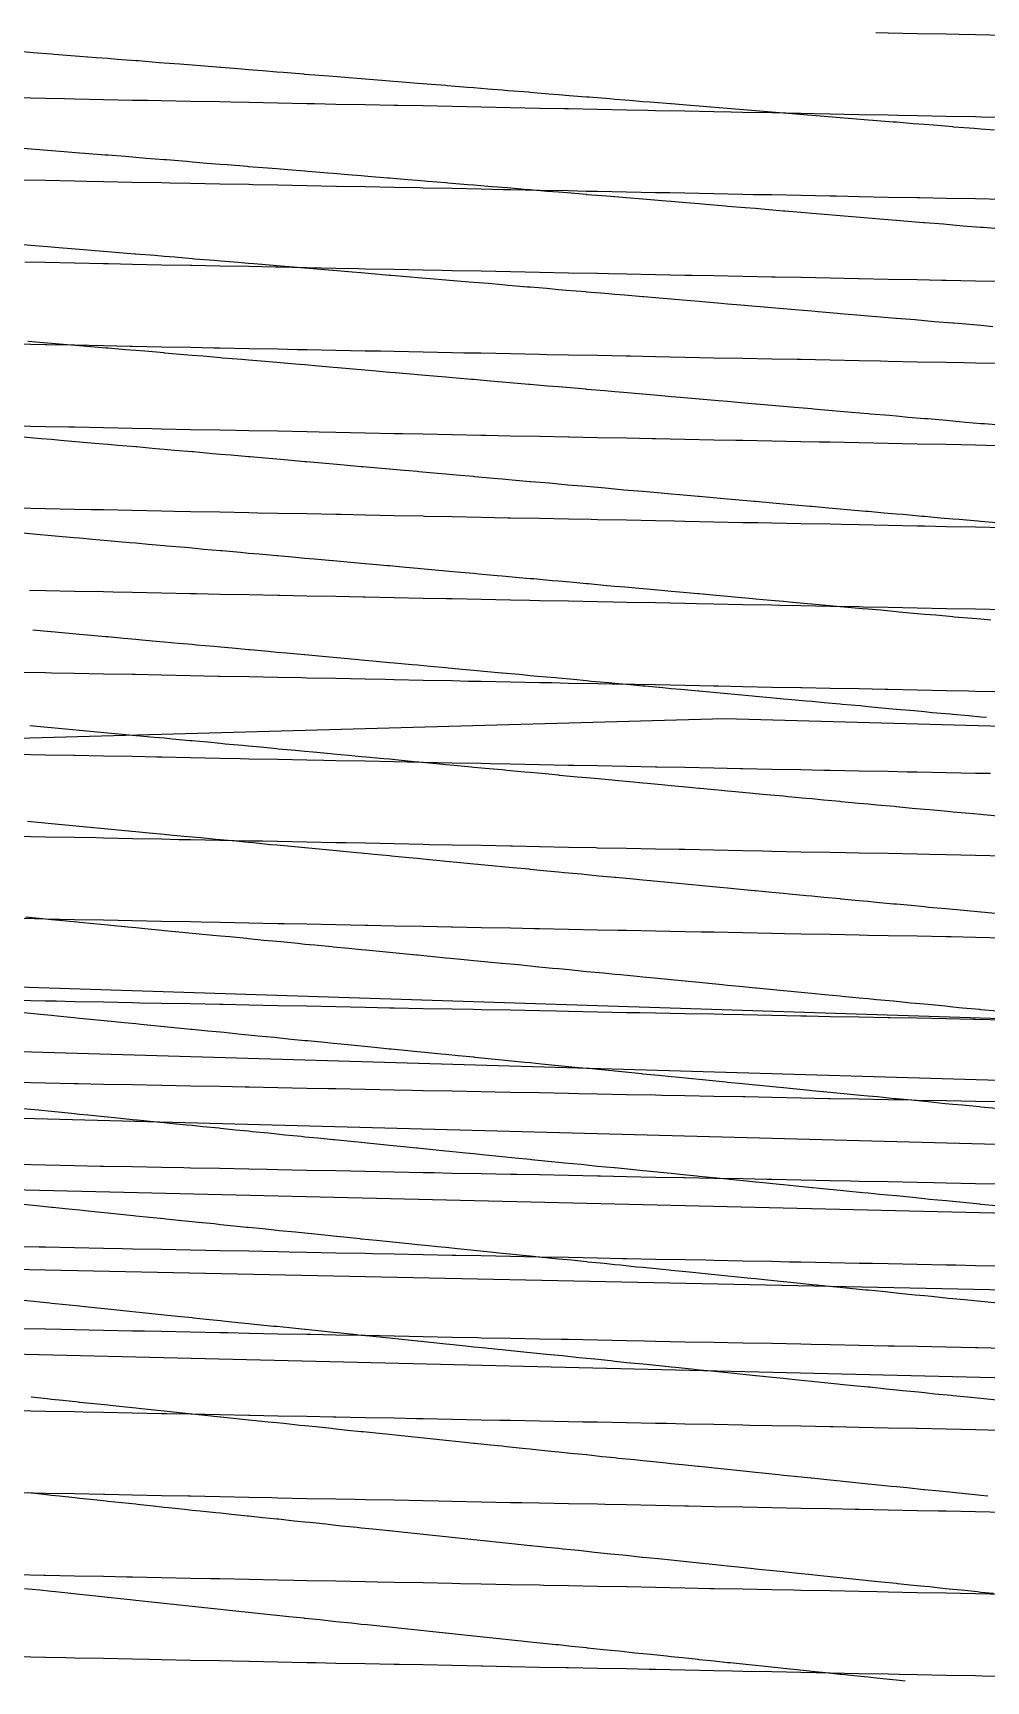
# Model space of a CAD drawing. Header units: metres. Extents: x 0 to 7092, y 40 to 458.
# Drawn here: x 3549.1 to 3620.2, y 40 to 163 of the extents above; entities that cross this region are included whole.
import ezdxf

# ---------------------------------------------------------------- set-up
doc = ezdxf.new("R2010")
doc.units = ezdxf.units.M

msp = doc.modelspace()

# ---------------------------------------------------------------- linework, layer by layer
at = {"color": 1}
msp.add_lwpolyline([(3530.96, 109.89), (3600.69, 111.84), (3600.69, 111.84), (3600.69, 111.84), (3600.69, 111.84), (3600.69, 111.84), (3600.69, 111.84), (3664.7, 110.06), (3664.7, 110.06), (3664.7, 110.06), (3664.7, 110.06), (3664.7, 110.06), (3664.7, 110.06), (3664.7, 110.06), (3664.7, 110.06), (3719.45, 110.07)], dxfattribs=at)
at = {"layer": 'Contour_Level_10'}
for points in [[(3620.72, 141.08), (3619.82, 141.16), (3619.27, 141.21), (3617.82, 141.33), (3617.72, 141.34), (3616.37, 141.45), (3615.62, 141.52), (3614.92, 141.58), (3613.52, 141.7), (3613.47, 141.7), (3612.03, 141.82), (3611.42, 141.87), (3610.58, 141.95), (3609.32, 142.05), (3609.13, 142.07), (3607.69, 142.19), (3607.22, 142.23), (3606.24, 142.32), (3605.11, 142.41), (3604.8, 142.44), (3603.35, 142.56), (3603.01, 142.59), (3601.91, 142.68), (3600.91, 142.77), (3600.46, 142.81), (3599.02, 142.93), (3598.81, 142.95), (3597.57, 143.05), (3596.71, 143.13), (3596.13, 143.18), (3594.68, 143.3), (3594.61, 143.31), (3593.24, 143.42), (3592.51, 143.49), (3591.79, 143.55), (3590.41, 143.66), (3590.34, 143.67), (3588.9, 143.79), (3588.31, 143.84), (3587.45, 143.92), (3586.2, 144.02), (3586, 144.04), (3584.55, 144.16), (3584.1, 144.2), (3583.1, 144.29), (3582, 144.38), (3581.65, 144.41), (3580.19, 144.53), (3579.9, 144.56), (3578.74, 144.65), (3577.8, 144.73), (3577.28, 144.78), (3575.83, 144.9), (3575.7, 144.91), (3574.37, 145.02), (3573.6, 145.09), (3572.91, 145.15), (3571.5, 145.27), (3571.45, 145.27), (3569.98, 145.39), (3569.4, 145.44), (3568.52, 145.52), (3567.29, 145.62), (3567.05, 145.64), (3565.58, 145.76), (3565.19, 145.8), (3564.11, 145.89), (3563.09, 145.97), (3562.63, 146.01), (3561.16, 146.13), (3560.99, 146.15), (3559.68, 146.26), (3558.89, 146.32), (3558.2, 146.38), (3556.79, 146.5), (3556.71, 146.5), (3555.23, 146.62), (3554.69, 146.67), (3553.74, 146.75), (3552.59, 146.84), (3552.25, 146.87), (3550.75, 146.99), (3550.49, 147.02), (3549.25, 147.12), (3548.38, 147.19)], [(3621.58, 126.07), (3619.41, 126.11), (3617.24, 126.15), (3615.62, 126.19), (3615.07, 126.2), (3612.91, 126.24), (3610.74, 126.28), (3609.4, 126.31), (3608.57, 126.33), (3606.4, 126.37), (3604.23, 126.41), (3603.18, 126.43), (3602.07, 126.45), (3599.9, 126.5), (3597.73, 126.54), (3596.96, 126.56), (3595.56, 126.58), (3593.39, 126.63), (3591.22, 126.67), (3590.75, 126.68), (3589.06, 126.71), (3586.89, 126.76), (3584.72, 126.8), (3584.53, 126.8), (3582.55, 126.84), (3580.38, 126.88), (3578.31, 126.92), (3578.22, 126.93), (3576.05, 126.97), (3573.88, 127.01), (3572.09, 127.05), (3571.71, 127.06), (3569.54, 127.1), (3567.38, 127.14), (3565.87, 127.17), (3565.21, 127.18), (3563.04, 127.23), (3560.87, 127.27), (3559.65, 127.29), (3558.7, 127.31), (3556.54, 127.36), (3554.37, 127.4), (3553.44, 127.42), (3552.2, 127.44), (3550.03, 127.48), (3547.86, 127.53)]]:
    msp.add_lwpolyline(points, dxfattribs=at)
at = {"layer": 'Contour_Level_11'}
for points in [[(3621.52, 133.7), (3620.1, 133.82), (3619.82, 133.84), (3618.68, 133.94), (3617.72, 134.03), (3617.25, 134.07), (3615.83, 134.19), (3615.62, 134.21), (3614.41, 134.31), (3613.52, 134.39), (3613, 134.44), (3611.58, 134.56), (3611.42, 134.57), (3610.16, 134.68), (3609.32, 134.75), (3608.74, 134.8), (3607.33, 134.93), (3607.22, 134.94), (3605.91, 135.05), (3605.11, 135.12), (3604.49, 135.17), (3603.08, 135.3), (3603.01, 135.3), (3601.66, 135.42), (3600.91, 135.49), (3600.25, 135.54), (3598.83, 135.67), (3598.81, 135.67), (3597.42, 135.79), (3596.71, 135.85), (3596, 135.91), (3594.61, 136.03), (3594.59, 136.04), (3593.17, 136.16), (3592.51, 136.22), (3591.76, 136.28), (3590.41, 136.4), (3590.34, 136.41), (3588.92, 136.53), (3588.31, 136.58), (3587.5, 136.65), (3586.2, 136.76), (3586.09, 136.77), (3584.67, 136.9), (3584.1, 136.95), (3583.25, 137.02), (3582, 137.13), (3581.83, 137.14), (3580.41, 137.27), (3579.9, 137.31), (3578.98, 137.39), (3577.8, 137.49), (3577.56, 137.51), (3576.13, 137.64), (3575.7, 137.67), (3574.71, 137.76), (3573.6, 137.86), (3573.28, 137.88), (3571.85, 138.01), (3571.5, 138.04), (3570.42, 138.13), (3569.4, 138.22), (3568.99, 138.25), (3567.56, 138.38), (3567.29, 138.4), (3566.12, 138.5), (3565.19, 138.58), (3564.68, 138.62), (3563.24, 138.74), (3563.09, 138.76), (3561.8, 138.87), (3560.99, 138.94), (3560.36, 138.99), (3558.91, 139.11), (3558.89, 139.12), (3557.46, 139.24), (3556.79, 139.29), (3556.01, 139.36), (3554.69, 139.47), (3554.56, 139.48), (3553.11, 139.61), (3552.59, 139.65), (3551.65, 139.73), (3550.49, 139.83), (3550.19, 139.85), (3548.72, 139.98)], [(3621.58, 119.94), (3619.41, 119.99), (3617.26, 120.03), (3617.24, 120.03), (3615.07, 120.07), (3612.91, 120.12), (3611.04, 120.15), (3610.74, 120.16), (3608.57, 120.2), (3606.4, 120.25), (3604.82, 120.28), (3604.23, 120.29), (3602.07, 120.33), (3599.9, 120.37), (3598.61, 120.4), (3597.73, 120.42), (3595.56, 120.46), (3593.39, 120.5), (3592.39, 120.52), (3591.22, 120.55), (3589.06, 120.59), (3586.89, 120.63), (3586.17, 120.65), (3584.72, 120.67), (3582.55, 120.72), (3580.38, 120.76), (3579.95, 120.77), (3578.22, 120.8), (3576.05, 120.85), (3573.88, 120.89), (3573.73, 120.89), (3571.71, 120.93), (3569.54, 120.97), (3567.51, 121.02), (3567.38, 121.02), (3565.21, 121.06), (3563.04, 121.1), (3561.3, 121.14), (3560.87, 121.15), (3558.7, 121.19), (3556.54, 121.23), (3555.08, 121.26), (3554.37, 121.28), (3552.2, 121.32), (3550.03, 121.36), (3548.86, 121.38)]]:
    msp.add_lwpolyline(points, dxfattribs=at)
at = {"layer": 'Contour_Level_12'}
for points in [[(3620.99, 126.43), (3619.82, 126.54), (3619.59, 126.56), (3618.2, 126.68), (3617.72, 126.72), (3616.8, 126.8), (3615.62, 126.91), (3615.41, 126.92), (3614.02, 127.05), (3613.52, 127.09), (3612.62, 127.17), (3611.42, 127.28), (3611.23, 127.29), (3609.84, 127.42), (3609.32, 127.46), (3608.45, 127.54), (3607.22, 127.65), (3607.06, 127.66), (3605.67, 127.79), (3605.11, 127.84), (3604.28, 127.91), (3603.01, 128.02), (3602.9, 128.03), (3601.51, 128.16), (3600.91, 128.21), (3600.12, 128.28), (3598.81, 128.4), (3598.73, 128.4), (3597.35, 128.53), (3596.71, 128.58), (3595.96, 128.65), (3594.61, 128.77), (3594.57, 128.77), (3593.19, 128.89), (3592.51, 128.96), (3591.8, 129.02), (3590.41, 129.14), (3590.41, 129.14), (3589.02, 129.26), (3588.31, 129.33), (3587.63, 129.39), (3586.25, 129.51), (3586.2, 129.51), (3584.86, 129.63), (3584.1, 129.7), (3583.47, 129.76), (3582.08, 129.88), (3582, 129.89), (3580.68, 130), (3579.9, 130.07), (3579.29, 130.13), (3577.9, 130.25), (3577.8, 130.26), (3576.5, 130.37), (3575.7, 130.44), (3575.11, 130.5), (3573.71, 130.62), (3573.6, 130.63), (3572.32, 130.74), (3571.5, 130.81), (3570.92, 130.86), (3569.52, 130.99), (3569.4, 131), (3568.11, 131.11), (3567.29, 131.18), (3566.71, 131.23), (3565.31, 131.36), (3565.19, 131.37), (3563.9, 131.48), (3563.09, 131.55), (3562.49, 131.6), (3561.08, 131.73), (3560.99, 131.73), (3559.67, 131.85), (3558.89, 131.92), (3558.26, 131.97), (3556.84, 132.1), (3556.79, 132.1), (3555.43, 132.22), (3554.69, 132.28), (3554.01, 132.34), (3552.59, 132.47), (3552.58, 132.47), (3551.16, 132.59), (3550.49, 132.65), (3549.73, 132.71), (3548.38, 132.83)], [(3621.58, 113.82), (3619.41, 113.86), (3618.9, 113.87), (3617.24, 113.91), (3615.07, 113.95), (3612.91, 113.99), (3612.68, 114), (3610.74, 114.04), (3608.57, 114.08), (3606.47, 114.12), (3606.4, 114.12), (3604.23, 114.16), (3602.07, 114.21), (3600.25, 114.24), (3599.9, 114.25), (3597.73, 114.29), (3595.56, 114.34), (3594.03, 114.37), (3593.39, 114.38), (3591.22, 114.42), (3589.06, 114.46), (3587.81, 114.49), (3586.89, 114.51), (3584.72, 114.55), (3582.55, 114.59), (3581.59, 114.61), (3580.38, 114.64), (3578.22, 114.68), (3576.05, 114.72), (3575.38, 114.74), (3573.88, 114.77), (3571.71, 114.81), (3569.54, 114.85), (3569.16, 114.86), (3567.38, 114.89), (3565.21, 114.94), (3563.04, 114.98), (3562.94, 114.98), (3560.87, 115.02), (3558.7, 115.07), (3556.72, 115.11), (3556.54, 115.11), (3554.37, 115.15), (3552.2, 115.19), (3550.5, 115.23), (3550.03, 115.24), (3547.86, 115.28)]]:
    msp.add_lwpolyline(points, dxfattribs=at)
at = {"layer": 'Contour_Level_13'}
for points in [[(3620.57, 119.17), (3619.82, 119.24), (3619.2, 119.29), (3617.83, 119.41), (3617.72, 119.42), (3616.45, 119.54), (3615.62, 119.61), (3615.08, 119.66), (3613.72, 119.78), (3613.52, 119.8), (3612.35, 119.91), (3611.42, 119.99), (3610.98, 120.03), (3609.62, 120.15), (3609.32, 120.18), (3608.25, 120.28), (3607.22, 120.37), (3606.89, 120.4), (3605.52, 120.52), (3605.11, 120.56), (3604.16, 120.65), (3603.01, 120.75), (3602.8, 120.77), (3601.44, 120.89), (3600.91, 120.94), (3600.07, 121.02), (3598.81, 121.13), (3598.71, 121.14), (3597.35, 121.26), (3596.71, 121.32), (3595.99, 121.38), (3594.63, 121.51), (3594.61, 121.51), (3593.27, 121.63), (3592.51, 121.7), (3591.91, 121.75), (3590.55, 121.88), (3590.41, 121.89), (3589.19, 122), (3588.31, 122.08), (3587.83, 122.12), (3586.47, 122.25), (3586.2, 122.27), (3585.11, 122.37), (3584.1, 122.46), (3583.74, 122.49), (3582.38, 122.62), (3582, 122.65), (3581.02, 122.74), (3579.9, 122.84), (3579.66, 122.86), (3578.29, 122.98), (3577.8, 123.03), (3576.93, 123.11), (3575.7, 123.22), (3575.56, 123.23), (3574.19, 123.35), (3573.6, 123.41), (3572.83, 123.48), (3571.5, 123.6), (3571.46, 123.6), (3570.09, 123.72), (3569.4, 123.79), (3568.72, 123.85), (3567.35, 123.97), (3567.29, 123.97), (3565.97, 124.09), (3565.19, 124.16), (3564.6, 124.22), (3563.22, 124.34), (3563.09, 124.35), (3561.85, 124.46), (3560.99, 124.54), (3560.47, 124.59), (3559.09, 124.71), (3558.89, 124.73), (3557.7, 124.83), (3556.79, 124.91), (3556.32, 124.95), (3554.93, 125.08), (3554.69, 125.1), (3553.55, 125.2), (3552.59, 125.29), (3552.16, 125.32), (3550.77, 125.45), (3550.49, 125.47), (3549.37, 125.57), (3548.38, 125.66)], [(3620.54, 107.72), (3619.41, 107.74), (3617.24, 107.78), (3615.07, 107.83), (3614.33, 107.84), (3612.91, 107.87), (3610.74, 107.91), (3608.57, 107.95), (3608.11, 107.96), (3606.4, 108), (3604.23, 108.04), (3602.07, 108.08), (3601.89, 108.09), (3599.9, 108.13), (3597.73, 108.17), (3595.67, 108.21), (3595.56, 108.21), (3593.39, 108.26), (3591.22, 108.3), (3589.45, 108.33), (3589.06, 108.34), (3586.89, 108.38), (3584.72, 108.43), (3583.24, 108.46), (3582.55, 108.47), (3580.38, 108.51), (3578.22, 108.56), (3577.02, 108.58), (3576.05, 108.6), (3573.88, 108.64), (3571.71, 108.68), (3570.8, 108.7), (3569.54, 108.73), (3567.38, 108.77), (3565.21, 108.81), (3564.58, 108.83), (3563.04, 108.86), (3560.87, 108.9), (3558.7, 108.94), (3558.36, 108.95), (3556.54, 108.99), (3554.37, 109.03), (3552.2, 109.07), (3552.14, 109.07), (3550.03, 109.11), (3547.86, 109.16)]]:
    msp.add_lwpolyline(points, dxfattribs=at)
at = {"layer": 'Contour_Level_14'}
for points in [[(3620.25, 111.9), (3619.82, 111.94), (3618.9, 112.03), (3617.72, 112.13), (3617.55, 112.15), (3616.2, 112.27), (3615.62, 112.33), (3614.85, 112.4), (3613.52, 112.52), (3613.5, 112.52), (3612.16, 112.64), (3611.42, 112.71), (3610.82, 112.77), (3609.47, 112.89), (3609.32, 112.9), (3608.13, 113.01), (3607.22, 113.1), (3606.79, 113.14), (3605.45, 113.26), (3605.11, 113.29), (3604.11, 113.38), (3603.01, 113.48), (3602.78, 113.5), (3601.44, 113.63), (3600.91, 113.68), (3600.1, 113.75), (3598.81, 113.87), (3598.76, 113.87), (3597.43, 114), (3596.71, 114.06), (3596.09, 114.12), (3594.76, 114.24), (3594.61, 114.26), (3593.42, 114.37), (3592.51, 114.45), (3592.09, 114.49), (3590.75, 114.61), (3590.41, 114.64), (3589.42, 114.74), (3588.31, 114.84), (3588.08, 114.86), (3586.75, 114.98), (3586.2, 115.03), (3585.41, 115.11), (3584.1, 115.23), (3584.08, 115.23), (3582.74, 115.35), (3582, 115.42), (3581.4, 115.47), (3580.07, 115.6), (3579.9, 115.61), (3578.73, 115.72), (3577.8, 115.81), (3577.39, 115.84), (3576.06, 115.97), (3575.7, 116), (3574.72, 116.09), (3573.6, 116.19), (3573.38, 116.21), (3572.04, 116.34), (3571.5, 116.39), (3570.7, 116.46), (3569.4, 116.58), (3569.36, 116.58), (3568.01, 116.71), (3567.29, 116.77), (3566.67, 116.83), (3565.32, 116.95), (3565.19, 116.96), (3563.98, 117.08), (3563.09, 117.16), (3562.63, 117.2), (3561.28, 117.32), (3560.99, 117.35), (3559.94, 117.44), (3558.89, 117.54), (3558.58, 117.57), (3557.23, 117.69), (3556.79, 117.73), (3555.88, 117.81), (3554.69, 117.92), (3554.52, 117.94), (3553.17, 118.06), (3552.59, 118.11), (3551.81, 118.18), (3550.49, 118.3), (3550.45, 118.31), (3549.09, 118.43)], [(3621.58, 101.57), (3619.41, 101.62), (3617.24, 101.66), (3615.97, 101.68), (3615.07, 101.7), (3612.91, 101.75), (3610.74, 101.79), (3609.75, 101.81), (3608.57, 101.83), (3606.4, 101.87), (3604.23, 101.92), (3603.53, 101.93), (3602.07, 101.96), (3599.9, 102), (3597.73, 102.05), (3597.31, 102.05), (3595.56, 102.09), (3593.39, 102.13), (3591.22, 102.17), (3591.1, 102.18), (3589.06, 102.22), (3586.89, 102.26), (3584.88, 102.3), (3584.72, 102.3), (3582.55, 102.35), (3580.38, 102.39), (3578.66, 102.42), (3578.22, 102.43), (3576.05, 102.48), (3573.88, 102.52), (3572.44, 102.55), (3571.71, 102.56), (3569.54, 102.6), (3567.38, 102.65), (3566.22, 102.67), (3565.21, 102.69), (3563.04, 102.73), (3560.87, 102.78), (3560, 102.79), (3558.7, 102.82), (3556.54, 102.86), (3554.37, 102.9), (3553.79, 102.92), (3552.2, 102.95), (3550.03, 102.99), (3547.86, 103.03)]]:
    msp.add_lwpolyline(points, dxfattribs=at)
at = {"layer": 'Contour_Level_15'}
for points in [[(3621.35, 104.52), (3620.01, 104.64), (3619.82, 104.66), (3618.68, 104.76), (3617.72, 104.85), (3617.35, 104.89), (3616.02, 105.01), (3615.62, 105.05), (3614.7, 105.13), (3613.52, 105.24), (3613.37, 105.26), (3612.05, 105.38), (3611.42, 105.44), (3610.73, 105.5), (3609.41, 105.62), (3609.32, 105.63), (3608.09, 105.75), (3607.22, 105.83), (3606.77, 105.87), (3605.45, 105.99), (3605.11, 106.03), (3604.14, 106.12), (3603.01, 106.22), (3602.82, 106.24), (3601.51, 106.36), (3600.91, 106.42), (3600.19, 106.49), (3598.88, 106.61), (3598.81, 106.62), (3597.57, 106.73), (3596.71, 106.81), (3596.25, 106.86), (3594.94, 106.98), (3594.61, 107.01), (3593.63, 107.1), (3592.51, 107.21), (3592.32, 107.23), (3591.01, 107.35), (3590.41, 107.4), (3589.7, 107.47), (3588.39, 107.59), (3588.31, 107.6), (3587.08, 107.72), (3586.2, 107.8), (3585.77, 107.84), (3584.45, 107.96), (3584.1, 108), (3583.14, 108.09), (3582, 108.19), (3581.83, 108.21), (3580.52, 108.33), (3579.9, 108.39), (3579.21, 108.46), (3577.9, 108.58), (3577.8, 108.59), (3576.59, 108.7), (3575.7, 108.79), (3575.27, 108.83), (3573.96, 108.95), (3573.6, 108.98), (3572.65, 109.07), (3571.5, 109.18), (3571.33, 109.2), (3570.02, 109.32), (3569.4, 109.38), (3568.7, 109.44), (3567.39, 109.56), (3567.29, 109.57), (3566.07, 109.69), (3565.19, 109.77), (3564.75, 109.81), (3563.44, 109.93), (3563.09, 109.97), (3562.12, 110.06), (3560.99, 110.16), (3560.8, 110.18), (3559.48, 110.3), (3558.89, 110.36), (3558.15, 110.43), (3556.83, 110.55), (3556.79, 110.55), (3555.51, 110.67), (3554.69, 110.75), (3554.18, 110.8), (3552.86, 110.92), (3552.59, 110.94), (3551.53, 111.04), (3550.49, 111.14), (3550.2, 111.17), (3548.87, 111.29)], [(3621.58, 95.45), (3619.41, 95.49), (3617.61, 95.53), (3617.24, 95.54), (3615.07, 95.58), (3612.91, 95.62), (3611.39, 95.65), (3610.74, 95.66), (3608.57, 95.71), (3606.4, 95.75), (3605.17, 95.77), (3604.23, 95.79), (3602.07, 95.84), (3599.9, 95.88), (3598.96, 95.9), (3597.73, 95.92), (3595.56, 95.97), (3593.39, 96.01), (3592.74, 96.02), (3591.22, 96.05), (3589.06, 96.09), (3586.89, 96.14), (3586.52, 96.14), (3584.72, 96.18), (3582.55, 96.22), (3580.38, 96.27), (3580.3, 96.27), (3578.22, 96.31), (3576.05, 96.35), (3574.08, 96.39), (3573.88, 96.39), (3571.71, 96.44), (3569.54, 96.48), (3567.86, 96.51), (3567.38, 96.52), (3565.21, 96.57), (3563.04, 96.61), (3561.65, 96.64), (3560.87, 96.65), (3558.7, 96.69), (3556.54, 96.74), (3555.43, 96.76), (3554.37, 96.78), (3552.2, 96.82), (3550.03, 96.87), (3549.21, 96.88), (3547.86, 96.91)]]:
    msp.add_lwpolyline(points, dxfattribs=at)
at = {"layer": 'Contour_Level_16'}
for points in [[(3621.16, 97.25), (3619.85, 97.38), (3619.82, 97.38), (3618.54, 97.5), (3617.72, 97.58), (3617.23, 97.62), (3615.92, 97.74), (3615.62, 97.77), (3614.61, 97.87), (3613.52, 97.97), (3613.31, 97.99), (3612.01, 98.11), (3611.42, 98.17), (3610.71, 98.24), (3609.41, 98.36), (3609.32, 98.37), (3608.11, 98.48), (3607.22, 98.57), (3606.81, 98.61), (3605.52, 98.73), (3605.11, 98.77), (3604.22, 98.85), (3603.01, 98.97), (3602.93, 98.98), (3601.63, 99.1), (3600.91, 99.17), (3600.34, 99.22), (3599.05, 99.35), (3598.81, 99.37), (3597.76, 99.47), (3596.71, 99.57), (3596.47, 99.59), (3595.18, 99.71), (3594.61, 99.77), (3593.89, 99.84), (3592.6, 99.96), (3592.51, 99.97), (3591.31, 100.08), (3590.41, 100.17), (3590.02, 100.21), (3588.74, 100.33), (3588.31, 100.37), (3587.45, 100.45), (3586.2, 100.57), (3586.16, 100.58), (3584.87, 100.7), (3584.1, 100.77), (3583.58, 100.82), (3582.3, 100.95), (3582, 100.97), (3581.01, 101.07), (3579.9, 101.17), (3579.72, 101.19), (3578.43, 101.32), (3577.8, 101.38), (3577.15, 101.44), (3575.86, 101.56), (3575.7, 101.58), (3574.57, 101.68), (3573.6, 101.78), (3573.28, 101.81), (3571.99, 101.93), (3571.5, 101.98), (3570.7, 102.05), (3569.41, 102.18), (3569.4, 102.18), (3568.12, 102.3), (3567.29, 102.38), (3566.83, 102.42), (3565.54, 102.55), (3565.19, 102.58), (3564.25, 102.67), (3563.09, 102.78), (3562.96, 102.79), (3561.66, 102.92), (3560.99, 102.98), (3560.37, 103.04), (3559.08, 103.16), (3558.89, 103.18), (3557.78, 103.29), (3556.79, 103.38), (3556.49, 103.41), (3555.19, 103.53), (3554.69, 103.58), (3553.89, 103.65), (3552.59, 103.78), (3552.59, 103.78), (3551.29, 103.9), (3550.49, 103.98), (3549.99, 104.02), (3548.69, 104.15)], [(3621.58, 89.33), (3619.41, 89.37), (3619.25, 89.37), (3617.24, 89.41), (3615.07, 89.46), (3613.03, 89.5), (3612.91, 89.5), (3610.74, 89.54), (3608.57, 89.58), (3606.82, 89.62), (3606.4, 89.63), (3604.23, 89.67), (3602.07, 89.71), (3600.6, 89.74), (3599.9, 89.76), (3597.73, 89.8), (3595.56, 89.84), (3594.38, 89.86), (3593.39, 89.88), (3591.22, 89.93), (3589.06, 89.97), (3588.16, 89.99), (3586.89, 90.01), (3584.72, 90.06), (3582.55, 90.1), (3581.94, 90.11), (3580.38, 90.14), (3578.22, 90.18), (3576.05, 90.23), (3575.72, 90.23), (3573.88, 90.27), (3571.71, 90.31), (3569.54, 90.36), (3569.51, 90.36), (3567.38, 90.4), (3565.21, 90.44), (3563.29, 90.48), (3563.04, 90.49), (3560.87, 90.53), (3558.7, 90.57), (3557.07, 90.6), (3556.54, 90.61), (3554.37, 90.66), (3552.2, 90.7), (3550.85, 90.73), (3550.03, 90.74), (3547.86, 90.79)]]:
    msp.add_lwpolyline(points, dxfattribs=at)
at = {"layer": 'Contour_Level_17'}
for points in [[(3621.04, 89.99), (3619.82, 90.1), (3619.75, 90.11), (3618.46, 90.23), (3617.72, 90.3), (3617.17, 90.36), (3615.88, 90.48), (3615.62, 90.51), (3614.6, 90.6), (3613.52, 90.71), (3613.31, 90.73), (3612.03, 90.85), (3611.42, 90.91), (3610.75, 90.97), (3609.47, 91.1), (3609.32, 91.11), (3608.19, 91.22), (3607.22, 91.31), (3606.91, 91.34), (3605.64, 91.47), (3605.11, 91.52), (3604.36, 91.59), (3603.09, 91.71), (3603.01, 91.72), (3601.82, 91.83), (3600.91, 91.92), (3600.54, 91.96), (3599.27, 92.08), (3598.81, 92.13), (3598, 92.2), (3596.73, 92.33), (3596.71, 92.33), (3595.46, 92.45), (3594.61, 92.53), (3594.19, 92.57), (3592.93, 92.7), (3592.51, 92.74), (3591.66, 92.82), (3590.41, 92.94), (3590.39, 92.94), (3589.12, 93.07), (3588.31, 93.15), (3587.86, 93.19), (3586.59, 93.31), (3586.2, 93.35), (3585.32, 93.44), (3584.1, 93.55), (3584.06, 93.56), (3582.79, 93.68), (3582, 93.76), (3581.53, 93.8), (3580.26, 93.93), (3579.9, 93.96), (3578.99, 94.05), (3577.8, 94.17), (3577.73, 94.17), (3576.46, 94.3), (3575.7, 94.37), (3575.2, 94.42), (3573.93, 94.54), (3573.6, 94.58), (3572.66, 94.67), (3571.5, 94.78), (3571.4, 94.79), (3570.13, 94.91), (3569.4, 94.98), (3568.87, 95.04), (3567.6, 95.16), (3567.29, 95.19), (3566.33, 95.28), (3565.19, 95.39), (3565.06, 95.41), (3563.8, 95.53), (3563.09, 95.6), (3562.53, 95.65), (3561.26, 95.77), (3560.99, 95.8), (3559.99, 95.9), (3558.89, 96), (3558.72, 96.02), (3557.45, 96.14), (3556.79, 96.21), (3556.18, 96.27), (3554.91, 96.39), (3554.69, 96.41), (3553.64, 96.51), (3552.59, 96.62), (3552.37, 96.64), (3551.09, 96.76), (3550.49, 96.82), (3549.82, 96.88), (3548.55, 97.01)], [(3620.89, 83.22), (3619.41, 83.25), (3617.24, 83.29), (3615.07, 83.33), (3614.68, 83.34), (3612.91, 83.37), (3610.74, 83.42), (3608.57, 83.46), (3608.46, 83.46), (3606.4, 83.5), (3604.23, 83.55), (3602.24, 83.59), (3602.07, 83.59), (3599.9, 83.63), (3597.73, 83.67), (3596.02, 83.71), (3595.56, 83.72), (3593.39, 83.76), (3591.22, 83.8), (3589.8, 83.83), (3589.06, 83.85), (3586.89, 83.89), (3584.72, 83.93), (3583.58, 83.95), (3582.55, 83.98), (3580.38, 84.02), (3578.22, 84.06), (3577.37, 84.08), (3576.05, 84.1), (3573.88, 84.15), (3571.71, 84.19), (3571.15, 84.2), (3569.54, 84.23), (3567.38, 84.28), (3565.21, 84.32), (3564.93, 84.32), (3563.04, 84.36), (3560.87, 84.4), (3558.71, 84.45), (3558.7, 84.45), (3556.54, 84.49), (3554.37, 84.53), (3552.49, 84.57), (3552.2, 84.58), (3550.03, 84.62), (3547.86, 84.66)]]:
    msp.add_lwpolyline(points, dxfattribs=at)
at = {"layer": 'Contour_Level_18'}
for points in [[(3620.98, 82.72), (3619.82, 82.84), (3619.71, 82.85), (3618.44, 82.97), (3617.72, 83.04), (3617.17, 83.09), (3615.9, 83.22), (3615.62, 83.24), (3614.64, 83.34), (3613.52, 83.45), (3613.37, 83.46), (3612.11, 83.59), (3611.42, 83.65), (3610.85, 83.71), (3609.59, 83.83), (3609.32, 83.86), (3608.33, 83.95), (3607.22, 84.06), (3607.07, 84.08), (3605.82, 84.2), (3605.11, 84.27), (3604.56, 84.32), (3603.3, 84.45), (3603.01, 84.48), (3602.05, 84.57), (3600.91, 84.68), (3600.8, 84.69), (3599.55, 84.82), (3598.81, 84.89), (3598.29, 84.94), (3597.04, 85.06), (3596.71, 85.1), (3595.79, 85.19), (3594.61, 85.3), (3594.54, 85.31), (3593.29, 85.43), (3592.51, 85.51), (3592.04, 85.56), (3590.79, 85.68), (3590.41, 85.72), (3589.55, 85.8), (3588.31, 85.92), (3588.3, 85.92), (3587.05, 86.05), (3586.2, 86.13), (3585.8, 86.17), (3584.56, 86.29), (3584.1, 86.34), (3583.31, 86.42), (3582.07, 86.54), (3582, 86.55), (3580.82, 86.66), (3579.9, 86.75), (3579.57, 86.79), (3578.33, 86.91), (3577.8, 86.96), (3577.08, 87.03), (3575.84, 87.16), (3575.7, 87.17), (3574.59, 87.28), (3573.6, 87.38), (3573.35, 87.4), (3572.1, 87.53), (3571.5, 87.59), (3570.86, 87.65), (3569.61, 87.77), (3569.4, 87.79), (3568.36, 87.89), (3567.29, 88), (3567.12, 88.02), (3565.87, 88.14), (3565.19, 88.21), (3564.63, 88.26), (3563.38, 88.39), (3563.09, 88.42), (3562.14, 88.51), (3560.99, 88.62), (3560.89, 88.63), (3559.64, 88.76), (3558.89, 88.83), (3558.4, 88.88), (3557.15, 89), (3556.79, 89.04), (3555.9, 89.13), (3554.69, 89.25), (3554.66, 89.25), (3553.41, 89.37), (3552.59, 89.45), (3552.16, 89.5), (3550.91, 89.62), (3550.49, 89.66), (3549.66, 89.74), (3548.42, 89.86)], [(3621.58, 77.08), (3619.41, 77.12), (3617.24, 77.16), (3616.32, 77.18), (3615.07, 77.21), (3612.91, 77.25), (3610.74, 77.29), (3610.1, 77.31), (3608.57, 77.34), (3606.4, 77.38), (3604.23, 77.42), (3603.88, 77.43), (3602.07, 77.47), (3599.9, 77.51), (3597.73, 77.55), (3597.66, 77.55), (3595.56, 77.59), (3593.39, 77.64), (3591.44, 77.68), (3591.22, 77.68), (3589.06, 77.72), (3586.89, 77.77), (3585.23, 77.8), (3584.72, 77.81), (3582.55, 77.85), (3580.38, 77.89), (3579.01, 77.92), (3578.22, 77.94), (3576.05, 77.98), (3573.88, 78.02), (3572.79, 78.05), (3571.71, 78.07), (3569.54, 78.11), (3567.38, 78.15), (3566.57, 78.17), (3565.21, 78.2), (3563.04, 78.24), (3560.87, 78.28), (3560.35, 78.29), (3558.7, 78.32), (3556.54, 78.37), (3554.37, 78.41), (3554.13, 78.41), (3552.2, 78.45), (3550.03, 78.5), (3547.92, 78.54)]]:
    msp.add_lwpolyline(points, dxfattribs=at)
at = {"layer": 'Contour_Level_19'}
for points in [[(3386.6, 97), (5157.42, 40)], [(3620.99, 75.46), (3619.82, 75.57), (3619.74, 75.58), (3618.49, 75.71), (3617.72, 75.78), (3617.24, 75.83), (3615.99, 75.95), (3615.62, 75.99), (3614.75, 76.08), (3613.52, 76.2), (3613.5, 76.2), (3612.26, 76.32), (3611.42, 76.4), (3611.01, 76.44), (3609.77, 76.57), (3609.32, 76.61), (3608.53, 76.69), (3607.29, 76.81), (3607.22, 76.82), (3606.05, 76.94), (3605.11, 77.03), (3604.81, 77.06), (3603.57, 77.18), (3603.01, 77.24), (3602.34, 77.31), (3601.1, 77.43), (3600.91, 77.45), (3599.86, 77.55), (3598.81, 77.66), (3598.63, 77.68), (3597.4, 77.8), (3596.71, 77.87), (3596.16, 77.92), (3594.93, 78.05), (3594.61, 78.08), (3593.7, 78.17), (3592.51, 78.29), (3592.47, 78.29), (3591.23, 78.41), (3590.41, 78.5), (3590, 78.54), (3588.77, 78.66), (3588.31, 78.71), (3587.54, 78.78), (3586.31, 78.91), (3586.2, 78.92), (3585.08, 79.03), (3584.1, 79.13), (3583.86, 79.15), (3582.63, 79.28), (3582, 79.34), (3581.4, 79.4), (3580.17, 79.52), (3579.9, 79.55), (3578.94, 79.65), (3577.8, 79.76), (3577.72, 79.77), (3576.49, 79.89), (3575.7, 79.97), (3575.26, 80.02), (3574.03, 80.14), (3573.6, 80.18), (3572.81, 80.26), (3571.58, 80.38), (3571.5, 80.39), (3570.35, 80.51), (3569.4, 80.6), (3569.13, 80.63), (3567.9, 80.75), (3567.29, 80.81), (3566.68, 80.88), (3565.45, 81), (3565.19, 81.03), (3564.22, 81.12), (3563.09, 81.24), (3563, 81.25), (3561.77, 81.37), (3560.99, 81.45), (3560.55, 81.49), (3559.32, 81.62), (3558.89, 81.66), (3558.1, 81.74), (3556.87, 81.86), (3556.79, 81.87), (3555.64, 81.98), (3554.69, 82.08), (3554.42, 82.11), (3553.19, 82.23), (3552.59, 82.29), (3551.97, 82.35), (3550.74, 82.48), (3550.49, 82.5), (3549.51, 82.6), (3548.38, 82.71)], [(3621.58, 70.96), (3619.41, 71), (3617.96, 71.03), (3617.24, 71.04), (3615.07, 71.08), (3612.91, 71.13), (3611.74, 71.15), (3610.74, 71.17), (3608.57, 71.21), (3606.4, 71.26), (3605.52, 71.27), (3604.23, 71.3), (3602.07, 71.34), (3599.9, 71.38), (3599.3, 71.4), (3597.73, 71.43), (3595.56, 71.47), (3593.39, 71.51), (3593.09, 71.52), (3591.22, 71.56), (3589.06, 71.6), (3586.89, 71.64), (3586.87, 71.64), (3584.72, 71.69), (3582.55, 71.73), (3580.65, 71.77), (3580.38, 71.77), (3578.22, 71.81), (3576.05, 71.86), (3574.43, 71.89), (3573.88, 71.9), (3571.71, 71.94), (3569.54, 71.99), (3568.21, 72.01), (3567.38, 72.03), (3565.21, 72.07), (3563.04, 72.11), (3562, 72.14), (3560.87, 72.16), (3558.7, 72.2), (3556.54, 72.24), (3555.78, 72.26), (3554.37, 72.29), (3552.2, 72.33), (3550.03, 72.37), (3549.56, 72.38), (3547.86, 72.41)]]:
    msp.add_lwpolyline(points, dxfattribs=at)
at = {"layer": 'Contour_Level_20'}
for points in [[(3386.6, 91.76), (5141.49, 40)], [(3621.08, 68.2), (3619.85, 68.32), (3619.82, 68.32), (3618.61, 68.44), (3617.72, 68.53), (3617.38, 68.56), (3616.15, 68.69), (3615.62, 68.74), (3614.92, 68.81), (3613.69, 68.93), (3613.52, 68.95), (3612.47, 69.06), (3611.42, 69.16), (3611.24, 69.18), (3610.01, 69.3), (3609.32, 69.37), (3608.79, 69.43), (3607.56, 69.55), (3607.22, 69.58), (3606.34, 69.67), (3605.12, 69.8), (3605.11, 69.8), (3603.9, 69.92), (3603.01, 70.01), (3602.67, 70.04), (3601.45, 70.17), (3600.91, 70.22), (3600.23, 70.29), (3599.01, 70.41), (3598.81, 70.43), (3597.8, 70.53), (3596.71, 70.64), (3596.58, 70.66), (3595.36, 70.78), (3594.61, 70.86), (3594.14, 70.9), (3592.93, 71.03), (3592.51, 71.07), (3591.71, 71.15), (3590.49, 71.27), (3590.41, 71.28), (3589.28, 71.4), (3588.31, 71.49), (3588.06, 71.52), (3586.85, 71.64), (3586.2, 71.71), (3585.64, 71.77), (3584.42, 71.89), (3584.1, 71.92), (3583.21, 72.01), (3582, 72.13), (3582, 72.14), (3580.78, 72.26), (3579.9, 72.35), (3579.57, 72.38), (3578.36, 72.5), (3577.8, 72.56), (3577.15, 72.63), (3575.94, 72.75), (3575.7, 72.77), (3574.73, 72.87), (3573.6, 72.99), (3573.52, 73), (3572.31, 73.12), (3571.5, 73.2), (3571.1, 73.24), (3569.89, 73.37), (3569.4, 73.42), (3568.68, 73.49), (3567.47, 73.61), (3567.29, 73.63), (3566.26, 73.74), (3565.19, 73.84), (3565.05, 73.86), (3563.84, 73.98), (3563.09, 74.06), (3562.63, 74.11), (3561.43, 74.23), (3560.99, 74.27), (3560.22, 74.35), (3559.01, 74.47), (3558.89, 74.49), (3557.8, 74.6), (3556.79, 74.7), (3556.6, 74.72), (3555.39, 74.84), (3554.69, 74.92), (3554.18, 74.97), (3552.98, 75.09), (3552.59, 75.13), (3551.77, 75.21), (3550.56, 75.34), (3550.49, 75.34), (3549.36, 75.46), (3548.38, 75.56)], [(3621.58, 64.83), (3619.6, 64.87), (3619.41, 64.87), (3617.24, 64.92), (3615.07, 64.96), (3613.38, 64.99), (3612.91, 65), (3610.74, 65.05), (3608.57, 65.09), (3607.16, 65.12), (3606.4, 65.13), (3604.23, 65.18), (3602.07, 65.22), (3600.95, 65.24), (3599.9, 65.26), (3597.73, 65.3), (3595.56, 65.35), (3594.73, 65.36), (3593.39, 65.39), (3591.22, 65.43), (3589.06, 65.48), (3588.51, 65.49), (3586.89, 65.52), (3584.72, 65.56), (3582.55, 65.6), (3582.29, 65.61), (3580.38, 65.65), (3578.22, 65.69), (3576.07, 65.73), (3576.05, 65.73), (3573.88, 65.78), (3571.71, 65.82), (3569.86, 65.86), (3569.54, 65.86), (3567.38, 65.9), (3565.21, 65.95), (3563.64, 65.98), (3563.04, 65.99), (3560.87, 66.03), (3558.7, 66.08), (3557.42, 66.1), (3556.54, 66.12), (3554.37, 66.16), (3552.2, 66.21), (3551.2, 66.23), (3550.03, 66.25), (3547.86, 66.29)]]:
    msp.add_lwpolyline(points, dxfattribs=at)
at = {"layer": 'Contour_Level_21'}
for points in [[(2418.3, 91.48), (4565.81, 40)], [(3386.6, 86.31), (5126, 40)], [(3621.26, 60.93), (3620.04, 61.05), (3619.82, 61.08), (3618.83, 61.18), (3617.72, 61.29), (3617.61, 61.3), (3616.4, 61.42), (3615.62, 61.5), (3615.18, 61.55), (3613.97, 61.67), (3613.52, 61.72), (3612.75, 61.79), (3611.54, 61.92), (3611.42, 61.93), (3610.33, 62.04), (3609.32, 62.14), (3609.12, 62.16), (3607.91, 62.29), (3607.22, 62.36), (3606.7, 62.41), (3605.49, 62.53), (3605.11, 62.57), (3604.28, 62.65), (3603.07, 62.78), (3603.01, 62.78), (3601.86, 62.9), (3600.91, 63), (3600.66, 63.02), (3599.45, 63.15), (3598.81, 63.21), (3598.24, 63.27), (3597.04, 63.39), (3596.71, 63.43), (3595.83, 63.52), (3594.63, 63.64), (3594.61, 63.64), (3593.42, 63.76), (3592.51, 63.86), (3592.22, 63.89), (3591.02, 64.01), (3590.41, 64.07), (3589.82, 64.13), (3588.61, 64.26), (3588.31, 64.29), (3587.41, 64.38), (3586.21, 64.5), (3586.2, 64.5), (3585.01, 64.62), (3584.1, 64.72), (3583.81, 64.75), (3582.61, 64.87), (3582, 64.93), (3581.41, 64.99), (3580.21, 65.12), (3579.9, 65.15), (3579.01, 65.24), (3577.82, 65.36), (3577.8, 65.37), (3576.62, 65.49), (3575.7, 65.58), (3575.42, 65.61), (3574.23, 65.73), (3573.6, 65.8), (3573.03, 65.86), (3571.83, 65.98), (3571.5, 66.01), (3570.64, 66.1), (3569.44, 66.23), (3569.4, 66.23), (3568.25, 66.35), (3567.29, 66.45), (3567.05, 66.47), (3565.86, 66.59), (3565.19, 66.66), (3564.67, 66.72), (3563.47, 66.84), (3563.09, 66.88), (3562.28, 66.96), (3561.09, 67.09), (3560.99, 67.1), (3559.9, 67.21), (3558.89, 67.31), (3558.7, 67.33), (3557.51, 67.46), (3556.79, 67.53), (3556.32, 67.58), (3555.13, 67.7), (3554.69, 67.75), (3553.94, 67.83), (3552.75, 67.95), (3552.59, 67.97), (3551.56, 68.07), (3550.49, 68.18), (3550.37, 68.2), (3549.18, 68.32), (3548.38, 68.4)], [(3621.24, 58.71), (3619.41, 58.75), (3617.24, 58.79), (3615.07, 58.84), (3615.02, 58.84), (3612.91, 58.88), (3610.74, 58.92), (3608.81, 58.96), (3608.57, 58.97), (3606.4, 59.01), (3604.23, 59.05), (3602.59, 59.08), (3602.07, 59.09), (3599.9, 59.14), (3597.73, 59.18), (3596.37, 59.21), (3595.56, 59.22), (3593.39, 59.27), (3591.22, 59.31), (3590.15, 59.33), (3589.06, 59.35), (3586.89, 59.39), (3584.72, 59.44), (3583.93, 59.45), (3582.55, 59.48), (3580.38, 59.52), (3578.22, 59.57), (3577.72, 59.58), (3576.05, 59.61), (3573.88, 59.65), (3571.71, 59.7), (3571.5, 59.7), (3569.54, 59.74), (3567.38, 59.78), (3565.28, 59.82), (3565.21, 59.82), (3563.04, 59.87), (3560.87, 59.91), (3559.06, 59.95), (3558.7, 59.95), (3556.54, 60), (3554.37, 60.04), (3552.84, 60.07), (3552.2, 60.08), (3550.03, 60.12), (3547.86, 60.17)]]:
    msp.add_lwpolyline(points, dxfattribs=at)
at = {"layer": 'Contour_Level_22'}
for points in [[(3386.6, 80.45), (5110.37, 40)], [(3620.35, 53.79), (3619.82, 53.84), (3619.14, 53.91), (3617.94, 54.04), (3617.72, 54.06), (3616.74, 54.16), (3615.62, 54.27), (3615.53, 54.28), (3614.33, 54.41), (3613.52, 54.49), (3613.13, 54.53), (3611.93, 54.65), (3611.42, 54.7), (3610.73, 54.77), (3609.53, 54.9), (3609.32, 54.92), (3608.33, 55.02), (3607.22, 55.13), (3607.13, 55.14), (3605.93, 55.27), (3605.11, 55.35), (3604.73, 55.39), (3603.53, 55.51), (3603.01, 55.57), (3602.33, 55.64), (3601.14, 55.76), (3600.91, 55.78), (3599.94, 55.88), (3598.81, 56), (3598.74, 56.01), (3597.55, 56.13), (3596.71, 56.22), (3596.35, 56.25), (3595.16, 56.38), (3594.61, 56.43), (3593.97, 56.5), (3592.77, 56.62), (3592.51, 56.65), (3591.58, 56.74), (3590.41, 56.87), (3590.39, 56.87), (3589.2, 56.99), (3588.31, 57.08), (3588.01, 57.11), (3586.81, 57.24), (3586.2, 57.3), (3585.62, 57.36), (3584.43, 57.48), (3584.1, 57.52), (3583.25, 57.61), (3582.06, 57.73), (3582, 57.74), (3580.87, 57.85), (3579.9, 57.95), (3579.68, 57.98), (3578.49, 58.1), (3577.8, 58.17), (3577.31, 58.22), (3576.12, 58.35), (3575.7, 58.39), (3574.94, 58.47), (3573.75, 58.59), (3573.6, 58.61), (3572.57, 58.71), (3571.5, 58.83), (3571.38, 58.84), (3570.2, 58.96), (3569.4, 59.04), (3569.02, 59.08), (3567.83, 59.21), (3567.29, 59.26), (3566.65, 59.33), (3565.47, 59.45), (3565.19, 59.48), (3564.29, 59.58), (3563.11, 59.7), (3563.09, 59.7), (3561.93, 59.82), (3560.99, 59.92), (3560.75, 59.95), (3559.57, 60.07), (3558.89, 60.14), (3558.39, 60.19), (3557.21, 60.32), (3556.79, 60.36), (3556.04, 60.44), (3554.86, 60.56), (3554.69, 60.58), (3553.68, 60.68), (3552.59, 60.8), (3552.51, 60.81), (3551.33, 60.93), (3550.49, 61.02), (3550.16, 61.05), (3548.98, 61.18)], [(3621.58, 52.58), (3619.41, 52.63), (3617.24, 52.67), (3616.67, 52.68), (3615.07, 52.71), (3612.91, 52.76), (3610.74, 52.8), (3610.45, 52.8), (3608.57, 52.84), (3606.4, 52.88), (3604.23, 52.93), (3604.23, 52.93), (3602.07, 52.97), (3599.9, 53.01), (3598.01, 53.05), (3597.73, 53.06), (3595.56, 53.1), (3593.39, 53.14), (3591.79, 53.17), (3591.22, 53.19), (3589.06, 53.23), (3586.89, 53.27), (3585.58, 53.3), (3584.72, 53.31), (3582.55, 53.36), (3580.38, 53.4), (3579.36, 53.42), (3578.22, 53.44), (3576.05, 53.49), (3573.88, 53.53), (3573.14, 53.54), (3571.71, 53.57), (3569.54, 53.61), (3567.38, 53.66), (3566.92, 53.67), (3565.21, 53.7), (3563.04, 53.74), (3560.87, 53.79), (3560.7, 53.79), (3558.7, 53.83), (3556.54, 53.87), (3554.48, 53.91), (3554.37, 53.92), (3552.2, 53.96), (3550.03, 54), (3548.27, 54.04)]]:
    msp.add_lwpolyline(points, dxfattribs=at)
at = {"layer": 'Contour_Level_23'}
for points in [[(3386.6, 74.05), (5037.4, 40)], [(3620.77, 46.53), (3619.82, 46.62), (3619.58, 46.65), (3618.38, 46.77), (3617.72, 46.84), (3617.19, 46.89), (3615.99, 47.02), (3615.62, 47.06), (3614.79, 47.14), (3613.6, 47.26), (3613.52, 47.27), (3612.41, 47.39), (3611.42, 47.49), (3611.21, 47.51), (3610.02, 47.63), (3609.32, 47.71), (3608.83, 47.76), (3607.63, 47.88), (3607.22, 47.92), (3606.44, 48), (3605.25, 48.13), (3605.11, 48.14), (3604.06, 48.25), (3603.01, 48.36), (3602.87, 48.37), (3601.68, 48.5), (3600.91, 48.58), (3600.49, 48.62), (3599.3, 48.74), (3598.81, 48.79), (3598.11, 48.86), (3596.93, 48.99), (3596.71, 49.01), (3595.74, 49.11), (3594.61, 49.23), (3594.55, 49.23), (3593.37, 49.36), (3592.51, 49.45), (3592.18, 49.48), (3591, 49.6), (3590.41, 49.67), (3589.81, 49.73), (3588.63, 49.85), (3588.31, 49.88), (3587.45, 49.97), (3586.27, 50.1), (3586.2, 50.1), (3585.08, 50.22), (3584.1, 50.32), (3583.9, 50.34), (3582.72, 50.47), (3582, 50.54), (3581.54, 50.59), (3580.36, 50.71), (3579.9, 50.76), (3579.18, 50.83), (3578, 50.96), (3577.8, 50.98), (3576.83, 51.08), (3575.7, 51.2), (3575.65, 51.2), (3574.47, 51.33), (3573.6, 51.42), (3573.3, 51.45), (3572.12, 51.57), (3571.5, 51.64), (3570.95, 51.7), (3569.77, 51.82), (3569.4, 51.86), (3568.6, 51.94), (3567.43, 52.07), (3567.29, 52.08), (3566.25, 52.19), (3565.19, 52.3), (3565.08, 52.31), (3563.91, 52.44), (3563.09, 52.52), (3562.74, 52.56), (3561.57, 52.68), (3560.99, 52.74), (3560.4, 52.8), (3559.23, 52.93), (3558.89, 52.96), (3558.07, 53.05), (3556.9, 53.17), (3556.79, 53.19), (3555.73, 53.3), (3554.69, 53.41), (3554.57, 53.42), (3553.4, 53.54), (3552.59, 53.63), (3552.24, 53.67), (3551.08, 53.79), (3550.49, 53.85), (3549.91, 53.91), (3548.75, 54.04)], [(3621.58, 46.46), (3619.41, 46.5), (3618.31, 46.53), (3617.24, 46.55), (3615.07, 46.59), (3612.91, 46.63), (3612.09, 46.65), (3610.74, 46.68), (3608.57, 46.72), (3606.4, 46.76), (3605.87, 46.77), (3604.23, 46.8), (3602.07, 46.85), (3599.9, 46.89), (3599.65, 46.89), (3597.73, 46.93), (3595.56, 46.98), (3593.44, 47.02), (3593.39, 47.02), (3591.22, 47.06), (3589.06, 47.1), (3587.22, 47.14), (3586.89, 47.15), (3584.72, 47.19), (3582.55, 47.23), (3581, 47.26), (3580.38, 47.28), (3578.22, 47.32), (3576.05, 47.36), (3574.78, 47.39), (3573.88, 47.41), (3571.71, 47.45), (3569.54, 47.49), (3568.56, 47.51), (3567.38, 47.53), (3565.21, 47.58), (3563.04, 47.62), (3562.34, 47.63), (3560.87, 47.66), (3558.7, 47.71), (3556.54, 47.75), (3556.13, 47.76), (3554.37, 47.79), (3552.2, 47.83), (3550.03, 47.88), (3549.91, 47.88), (3547.86, 47.92)]]:
    msp.add_lwpolyline(points, dxfattribs=at)
at = {"layer": 'Contour_Level_24'}
for points in [[(3614.18, 40), (3613.52, 40.07), (3612.99, 40.12), (3611.8, 40.25), (3611.42, 40.29), (3610.61, 40.37), (3609.42, 40.49), (3609.32, 40.5), (3608.23, 40.62), (3607.22, 40.72), (3607.04, 40.74), (3605.85, 40.86), (3605.11, 40.94), (3604.67, 40.98), (3603.48, 41.11), (3603.01, 41.16), (3602.29, 41.23), (3601.11, 41.35), (3600.91, 41.37), (3599.92, 41.48), (3598.81, 41.59), (3598.74, 41.6), (3597.56, 41.72), (3596.71, 41.81), (3596.37, 41.85), (3595.19, 41.97), (3594.61, 42.03), (3594.01, 42.09), (3592.83, 42.22), (3592.51, 42.25), (3591.65, 42.34), (3590.47, 42.46), (3590.41, 42.47), (3589.29, 42.59), (3588.31, 42.69), (3588.11, 42.71), (3586.94, 42.83), (3586.2, 42.91), (3585.76, 42.95), (3584.58, 43.08), (3584.1, 43.13), (3583.41, 43.2), (3582.23, 43.32), (3582, 43.35), (3581.06, 43.45), (3579.9, 43.57), (3579.88, 43.57), (3578.71, 43.69), (3577.8, 43.79), (3577.54, 43.82), (3576.37, 43.94), (3575.7, 44.01), (3575.2, 44.06), (3574.03, 44.19), (3573.6, 44.23), (3572.86, 44.31), (3571.69, 44.43), (3571.5, 44.45), (3570.52, 44.56), (3569.4, 44.67), (3569.35, 44.68), (3568.19, 44.8), (3567.29, 44.9), (3567.02, 44.92), (3565.86, 45.05), (3565.19, 45.12), (3564.69, 45.17), (3563.53, 45.29), (3563.09, 45.34), (3562.37, 45.42), (3561.21, 45.54), (3560.99, 45.56), (3560.04, 45.66), (3558.89, 45.79), (3558.88, 45.79), (3557.72, 45.91), (3556.79, 46.01), (3556.57, 46.03), (3555.41, 46.16), (3554.69, 46.23), (3554.25, 46.28), (3553.09, 46.4), (3552.59, 46.46), (3551.94, 46.53), (3550.78, 46.65), (3550.49, 46.68), (3549.63, 46.77), (3548.48, 46.89)], [(3621.58, 40.34), (3619.95, 40.37), (3619.41, 40.38), (3617.24, 40.42), (3615.07, 40.47), (3613.73, 40.49), (3612.91, 40.51), (3610.74, 40.55), (3608.57, 40.59), (3607.51, 40.62), (3606.4, 40.64), (3604.23, 40.68), (3602.07, 40.72), (3601.3, 40.74), (3599.9, 40.77), (3597.73, 40.81), (3595.56, 40.85), (3595.08, 40.86), (3593.39, 40.9), (3591.22, 40.94), (3589.06, 40.98), (3588.86, 40.98), (3586.89, 41.02), (3584.72, 41.07), (3582.64, 41.11), (3582.55, 41.11), (3580.38, 41.15), (3578.22, 41.2), (3576.42, 41.23), (3576.05, 41.24), (3573.88, 41.28), (3571.71, 41.32), (3570.2, 41.35), (3569.54, 41.37), (3567.38, 41.41), (3565.21, 41.45), (3563.99, 41.48), (3563.04, 41.5), (3560.87, 41.54), (3558.7, 41.58), (3557.77, 41.6), (3556.54, 41.62), (3554.37, 41.67), (3552.2, 41.71), (3551.55, 41.72), (3550.03, 41.75), (3547.86, 41.8)]]:
    msp.add_lwpolyline(points, dxfattribs=at)
at = {"layer": 'Contour_Level_4'}
msp.add_lwpolyline([(3621.58, 162.81), (3619.41, 162.85), (3618.2, 162.88), (3617.24, 162.9), (3615.07, 162.94), (3612.91, 162.98), (3611.99, 163)], dxfattribs=at)
at = {"layer": 'Contour_Level_5'}
msp.add_lwpolyline([(3621.58, 156.69), (3619.85, 156.72), (3619.41, 156.73), (3617.24, 156.77), (3615.07, 156.82), (3613.63, 156.84), (3612.91, 156.86), (3610.74, 156.9), (3608.57, 156.94), (3607.41, 156.97), (3606.4, 156.99), (3604.23, 157.03), (3602.07, 157.07), (3601.19, 157.09), (3599.9, 157.12), (3597.73, 157.16), (3595.56, 157.2), (3594.97, 157.21), (3593.39, 157.24), (3591.22, 157.29), (3589.06, 157.33), (3588.76, 157.34), (3586.89, 157.37), (3584.72, 157.42), (3582.55, 157.46), (3582.54, 157.46), (3580.38, 157.5), (3578.22, 157.55), (3576.32, 157.58), (3576.05, 157.59), (3573.88, 157.63), (3571.71, 157.67), (3570.1, 157.71), (3569.54, 157.72), (3567.38, 157.76), (3565.21, 157.8), (3563.88, 157.83), (3563.04, 157.85), (3560.87, 157.89), (3558.7, 157.93), (3557.66, 157.95), (3556.54, 157.97), (3554.37, 158.02), (3552.2, 158.06), (3551.45, 158.08), (3550.03, 158.1), (3547.86, 158.15)], dxfattribs=at)
at = {"layer": 'Contour_Level_6'}
msp.add_lwpolyline([(3621.49, 150.56), (3619.41, 150.61), (3617.24, 150.65), (3615.27, 150.69), (3615.07, 150.69), (3612.91, 150.73), (3610.74, 150.78), (3609.05, 150.81), (3608.57, 150.82), (3606.4, 150.86), (3604.23, 150.91), (3602.83, 150.93), (3602.07, 150.95), (3599.9, 150.99), (3597.73, 151.04), (3596.62, 151.06), (3595.56, 151.08), (3593.39, 151.12), (3591.22, 151.16), (3590.4, 151.18), (3589.06, 151.21), (3586.89, 151.25), (3584.72, 151.29), (3584.18, 151.3), (3582.55, 151.34), (3580.38, 151.38), (3578.22, 151.42), (3577.96, 151.43), (3576.05, 151.46), (3573.88, 151.51), (3571.74, 151.55), (3571.71, 151.55), (3569.54, 151.59), (3567.38, 151.64), (3565.52, 151.67), (3565.21, 151.68), (3563.04, 151.72), (3560.87, 151.76), (3559.31, 151.8), (3558.7, 151.81), (3556.54, 151.85), (3554.37, 151.89), (3553.09, 151.92), (3552.2, 151.94), (3550.03, 151.98), (3547.86, 152.02)], dxfattribs=at)
at = {"layer": 'Contour_Level_7'}
msp.add_lwpolyline([(3621.58, 144.44), (3619.41, 144.48), (3617.24, 144.53), (3616.91, 144.53), (3615.07, 144.57), (3612.91, 144.61), (3610.74, 144.65), (3610.69, 144.65), (3608.57, 144.7), (3606.4, 144.74), (3604.48, 144.78), (3604.23, 144.78), (3602.07, 144.83), (3599.9, 144.87), (3598.26, 144.9), (3597.73, 144.91), (3595.56, 144.95), (3593.39, 145), (3592.04, 145.02), (3591.22, 145.04), (3589.06, 145.08), (3586.89, 145.13), (3585.82, 145.15), (3584.72, 145.17), (3582.55, 145.21), (3580.38, 145.25), (3579.6, 145.27), (3578.22, 145.3), (3576.05, 145.34), (3573.88, 145.38), (3573.38, 145.39), (3571.71, 145.43), (3569.54, 145.47), (3567.38, 145.51), (3567.17, 145.52), (3565.21, 145.56), (3563.04, 145.6), (3560.95, 145.64), (3560.87, 145.64), (3558.7, 145.68), (3556.54, 145.73), (3554.73, 145.76), (3554.37, 145.77), (3552.2, 145.81), (3550.03, 145.86), (3548.51, 145.89)], dxfattribs=at)
at = {"layer": 'Contour_Level_8'}
for points in [[(3620.84, 155.74), (3619.82, 155.82), (3619.32, 155.86), (3617.81, 155.98), (3617.72, 155.99), (3616.29, 156.11), (3615.62, 156.16), (3614.78, 156.23), (3613.52, 156.33), (3613.27, 156.35), (3611.76, 156.47), (3611.42, 156.5), (3610.25, 156.6), (3609.32, 156.67), (3608.74, 156.72), (3607.23, 156.84), (3607.22, 156.84), (3605.72, 156.97), (3605.11, 157.02), (3604.21, 157.09), (3603.01, 157.19), (3602.7, 157.21), (3601.19, 157.34), (3600.91, 157.36), (3599.68, 157.46), (3598.81, 157.53), (3598.17, 157.58), (3596.71, 157.7), (3596.66, 157.71), (3595.15, 157.83), (3594.61, 157.87), (3593.64, 157.95), (3592.51, 158.04), (3592.13, 158.08), (3590.61, 158.2), (3590.41, 158.22), (3589.1, 158.32), (3588.31, 158.39), (3587.59, 158.44), (3586.2, 158.56), (3586.07, 158.57), (3584.56, 158.69), (3584.1, 158.73), (3583.04, 158.81), (3582, 158.9), (3581.52, 158.94), (3580, 159.06), (3579.9, 159.07), (3578.48, 159.18), (3577.8, 159.24), (3576.95, 159.31), (3575.7, 159.41), (3575.43, 159.43), (3573.9, 159.55), (3573.6, 159.58), (3572.37, 159.68), (3571.5, 159.75), (3570.84, 159.8), (3569.4, 159.91), (3569.31, 159.92), (3567.77, 160.05), (3567.29, 160.08), (3566.24, 160.17), (3565.19, 160.25), (3564.7, 160.29), (3563.15, 160.41), (3563.09, 160.42), (3561.61, 160.54), (3560.99, 160.59), (3560.06, 160.66), (3558.89, 160.75), (3558.51, 160.78), (3556.95, 160.91), (3556.79, 160.92), (3555.39, 161.03), (3554.69, 161.09), (3553.83, 161.15), (3552.59, 161.25), (3552.26, 161.28), (3550.7, 161.4), (3550.49, 161.42), (3549.12, 161.52), (3548.38, 161.58)], [(3621.58, 138.32), (3619.41, 138.36), (3618.55, 138.38), (3617.24, 138.4), (3615.07, 138.44), (3612.91, 138.49), (3612.34, 138.5), (3610.74, 138.53), (3608.57, 138.57), (3606.4, 138.62), (3606.12, 138.62), (3604.23, 138.66), (3602.07, 138.7), (3599.9, 138.74), (3599.9, 138.74), (3597.73, 138.79), (3595.56, 138.83), (3593.68, 138.87), (3593.39, 138.87), (3591.22, 138.92), (3589.06, 138.96), (3587.46, 138.99), (3586.89, 139), (3584.72, 139.05), (3582.55, 139.09), (3581.24, 139.11), (3580.38, 139.13), (3578.22, 139.17), (3576.05, 139.22), (3575.03, 139.24), (3573.88, 139.26), (3571.71, 139.3), (3569.54, 139.35), (3568.81, 139.36), (3567.38, 139.39), (3565.21, 139.43), (3563.04, 139.47), (3562.59, 139.48), (3560.87, 139.52), (3558.7, 139.56), (3556.54, 139.6), (3556.37, 139.61), (3554.37, 139.65), (3552.2, 139.69), (3550.15, 139.73), (3550.03, 139.73), (3547.86, 139.78)]]:
    msp.add_lwpolyline(points, dxfattribs=at)
at = {"layer": 'Contour_Level_9'}
for points in [[(3621.47, 148.35), (3619.99, 148.47), (3619.82, 148.49), (3618.51, 148.59), (3617.72, 148.66), (3617.03, 148.72), (3615.62, 148.83), (3615.55, 148.84), (3614.07, 148.96), (3613.52, 149.01), (3612.59, 149.09), (3611.42, 149.18), (3611.11, 149.21), (3609.63, 149.33), (3609.32, 149.36), (3608.16, 149.46), (3607.22, 149.53), (3606.68, 149.58), (3605.2, 149.7), (3605.11, 149.71), (3603.73, 149.83), (3603.01, 149.89), (3602.25, 149.95), (3600.91, 150.06), (3600.78, 150.07), (3599.3, 150.2), (3598.81, 150.24), (3597.82, 150.32), (3596.71, 150.41), (3596.35, 150.44), (3594.87, 150.56), (3594.61, 150.59), (3593.39, 150.69), (3592.51, 150.76), (3591.91, 150.81), (3590.43, 150.93), (3590.41, 150.94), (3588.95, 151.06), (3588.31, 151.11), (3587.47, 151.18), (3586.2, 151.29), (3585.99, 151.3), (3584.51, 151.43), (3584.1, 151.46), (3583.03, 151.55), (3582, 151.63), (3581.54, 151.67), (3580.06, 151.8), (3579.9, 151.81), (3578.57, 151.92), (3577.8, 151.98), (3577.08, 152.04), (3575.7, 152.16), (3575.59, 152.17), (3574.1, 152.29), (3573.6, 152.33), (3572.6, 152.41), (3571.5, 152.5), (3571.11, 152.53), (3569.61, 152.66), (3569.4, 152.68), (3568.11, 152.78), (3567.29, 152.85), (3566.61, 152.9), (3565.19, 153.02), (3565.1, 153.03), (3563.6, 153.15), (3563.09, 153.19), (3562.09, 153.27), (3560.99, 153.36), (3560.57, 153.4), (3559.06, 153.52), (3558.89, 153.53), (3557.54, 153.64), (3556.79, 153.7), (3556.02, 153.77), (3554.69, 153.87), (3554.5, 153.89), (3552.97, 154.01), (3552.59, 154.04), (3551.44, 154.14), (3550.49, 154.21), (3549.9, 154.26), (3548.38, 154.38)], [(3621.58, 132.19), (3620.2, 132.22), (3619.41, 132.23), (3617.24, 132.28), (3615.07, 132.32), (3613.98, 132.34), (3612.91, 132.36), (3610.74, 132.41), (3608.57, 132.45), (3607.76, 132.47), (3606.4, 132.49), (3604.23, 132.54), (3602.07, 132.58), (3601.54, 132.59), (3599.9, 132.62), (3597.73, 132.66), (3595.56, 132.71), (3595.32, 132.71), (3593.39, 132.75), (3591.22, 132.79), (3589.1, 132.83), (3589.06, 132.84), (3586.89, 132.88), (3584.72, 132.92), (3582.89, 132.96), (3582.55, 132.96), (3580.38, 133.01), (3578.22, 133.05), (3576.67, 133.08), (3576.05, 133.09), (3573.88, 133.14), (3571.71, 133.18), (3570.45, 133.2), (3569.54, 133.22), (3567.38, 133.27), (3565.21, 133.31), (3564.23, 133.33), (3563.04, 133.35), (3560.87, 133.39), (3558.7, 133.44), (3558.01, 133.45), (3556.54, 133.48), (3554.37, 133.52), (3552.2, 133.57), (3551.79, 133.57), (3550.03, 133.61), (3547.86, 133.65)]]:
    msp.add_lwpolyline(points, dxfattribs=at)

doc.saveas('drawing.dxf')
